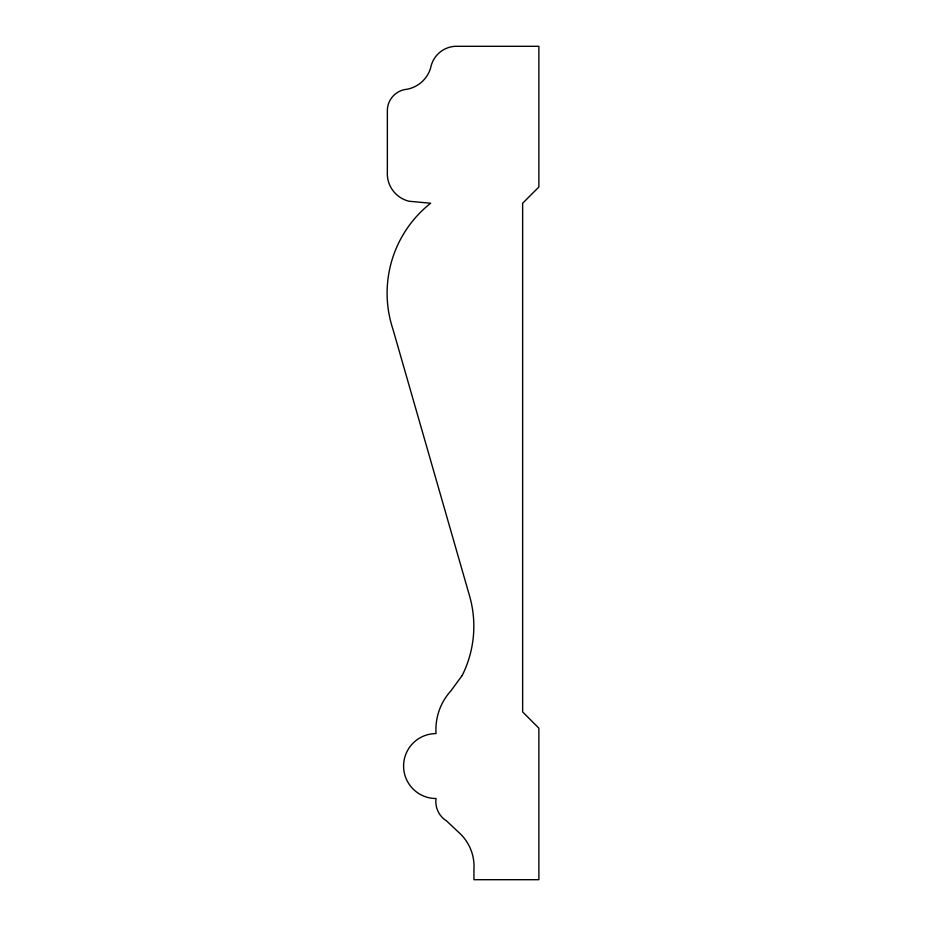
<?xml version="1.0" encoding="UTF-8"?>
<svg xmlns="http://www.w3.org/2000/svg" width="926" height="926" viewBox="0 0 926 926"><rect width="100%" height="100%" fill="white"/><g stroke="black" fill="none" stroke-linecap="round" stroke-linejoin="round"><path stroke-width="1.39" d="M462.167 675.517L450.858 690.912A57.528 57.528 0 0 0 436.053 733.589A32.468 32.468 0 0 0 403.586 766.057A32.468 32.468 0 0 0 436.053 798.525A22.606 22.606 0 0 0 446.575 820.911L458.104 831.803A45.64 45.64 0 0 1 473.938 869.514L473.938 879.7L538.874 879.7L538.874 728.172L522.646 711.932L522.646 203.234L538.874 187.006L538.874 46.3L455.222 46.3A26.449 26.449 0 0 0 430.648 67.945A30.5 30.5 0 0 1 404.674 89.591A21.541 21.541 0 0 0 387.357 110.206L387.357 171.692A28.463 28.463 0 0 0 409.003 201.231L430.648 203.234A114.593 114.593 0 0 0 393.006 329.425L469.401 595.395A109.824 109.824 0 0 1 462.167 675.517"/></g></svg>
